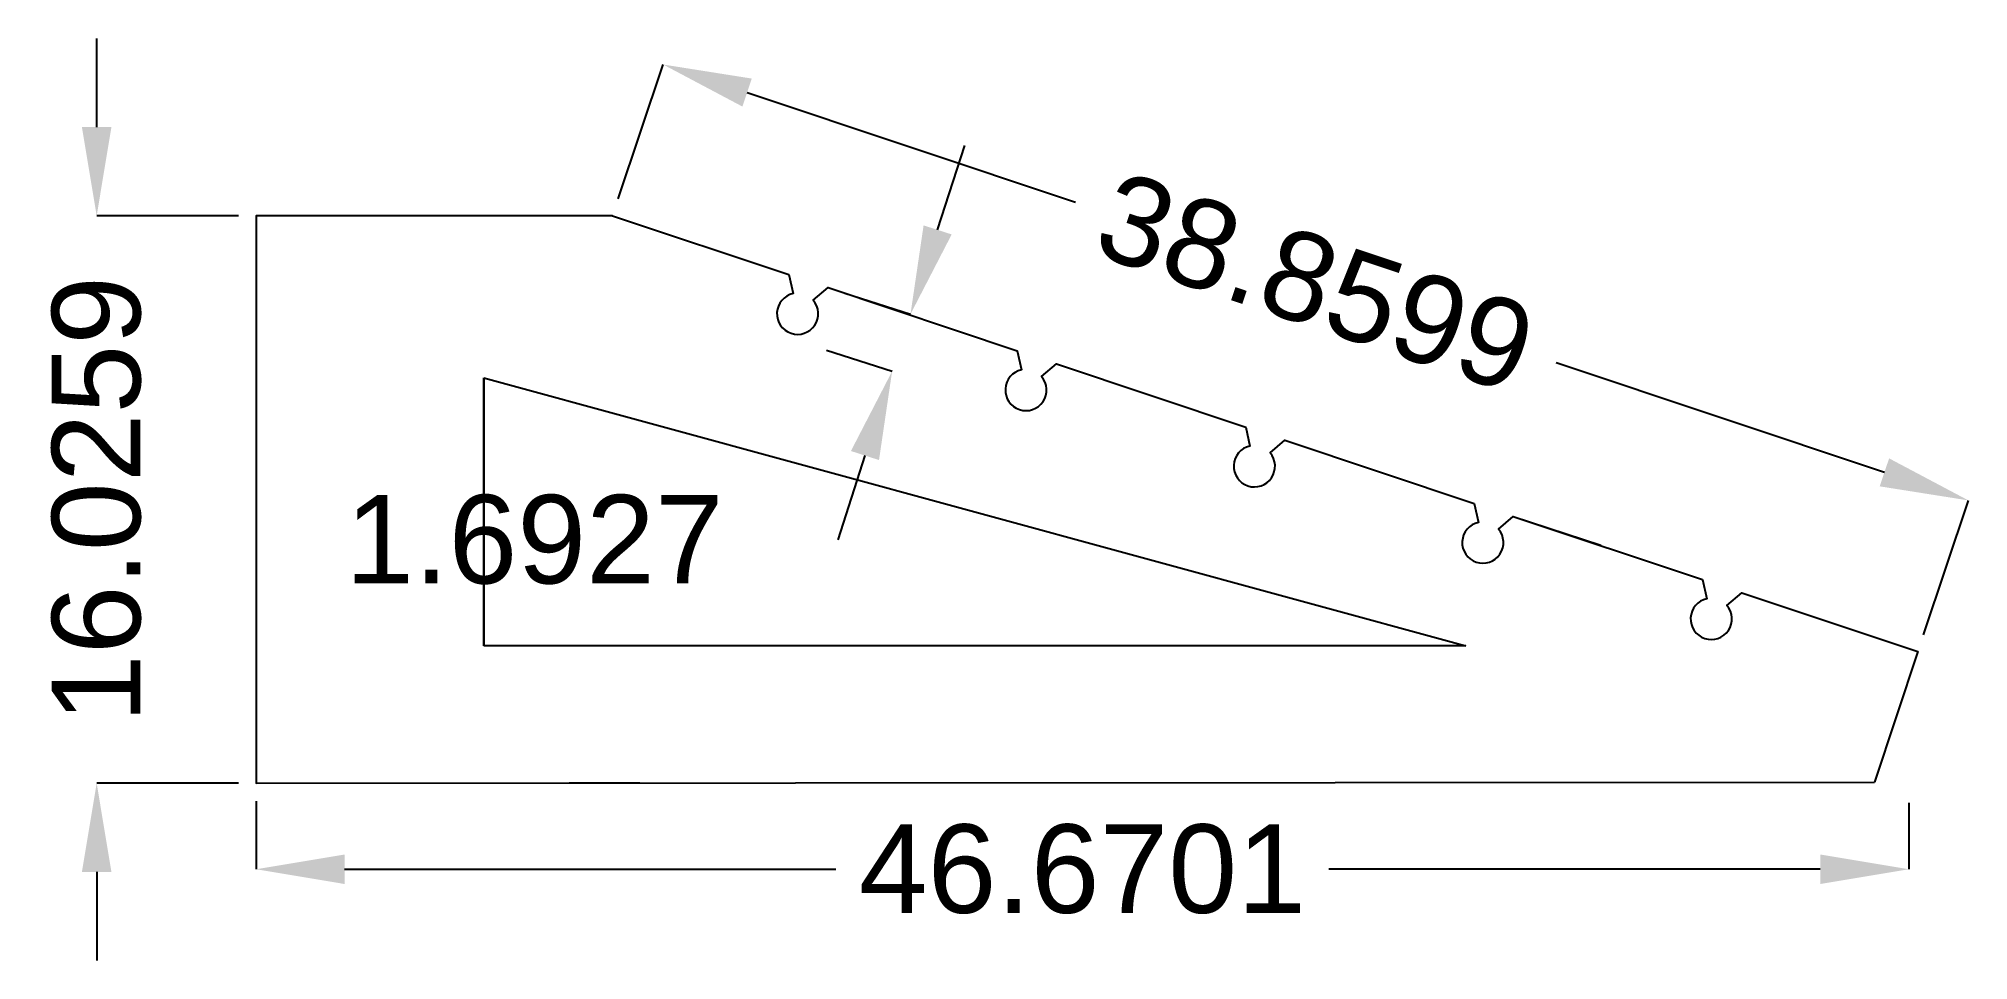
# Model space of a CAD drawing. Header units: millimetres. Extents: x -6.1 to 48.4, y -5 to 21.
import ezdxf

# ---------------------------------------------------------------- set-up
doc = ezdxf.new("R2010")
doc.units = ezdxf.units.MM
doc.styles.get("Standard").update_dxf_attribs({"font": 'arial.ttf'})
doc.dimstyles.get("Standard").update_dxf_attribs({"dimtxt": 2.5, "dimasz": 2.5, "dimexe": 0.18, "dimexo": 0.0625, "dimgap": 0.09, "dimtad": 0, "dimtih": 1, "dimtoh": 1, "dimdec": 4, "dimzin": 0, "dimdsep": 46, "dimtxsty": 'Standard', "dimcen": 0.09, "dimadec": 0, "dimazin": 0, "dimtfac": 1, "dimtdec": 4, "dimtofl": 0, "dimtmove": 0, "dimatfit": 3, "dimfxl": 1, "dimtolj": 1, "dimtzin": 0, "dimarcsym": 0})

# ---------------------------------------------------------------- blocks, each defined once
blk = doc.blocks.new('*D7')
at = {"color": 0, "lineweight": -2}
for p, q in [((0, -0.5), (0, -2.426694)), ((46.670122, -0.550901), (46.670122, -2.426694)), ((2.5, -2.426694), (16.372561, -2.426694)), ((44.170122, -2.426694), (30.297561, -2.426694))]:
    blk.add_line(p, q, dxfattribs=at)
at = {"color": 0}
for points in [[(2.5, -2.010027), (2.5, -2.843361), (0, -2.426694)], [(44.170122, -2.843361), (44.170122, -2.010027), (46.670122, -2.426694)]]:
    blk.add_solid(points, dxfattribs=at)
at = {"layer": 'Defpoints', "color": 0}
for p in [(0, 0), (46.670122, -0.050901), (46.670122, -2.426694)]:
    blk.add_point(p, dxfattribs=at)
at = {"color": 0, "insert": (23.335061, -2.426694), "char_height": 2.5, "attachment_point": 5}
blk.add_mtext('\\A1;46.6701', dxfattribs=at)
blk = doc.blocks.new('*D10')
at = {"color": 0, "lineweight": -2}
for p, q in [((-4.5, 18.525938), (-4.5, 21.025938)), ((-0.5, 16.025938), (-4.5, 16.025938)), ((-0.5, 0), (-4.5, 0)), ((-4.5, -2.5), (-4.5, -5))]:
    blk.add_line(p, q, dxfattribs=at)
at = {"color": 0}
for points in [[(-4.916667, 18.525938), (-4.083333, 18.525938), (-4.5, 16.025938)], [(-4.083333, -2.5), (-4.916667, -2.5), (-4.5, 0)]]:
    blk.add_solid(points, dxfattribs=at)
at = {"layer": 'Defpoints', "color": 0}
for p in [(0, 16.025938), (-4.5, 0), (0, 0)]:
    blk.add_point(p, dxfattribs=at)
at = {"color": 0, "insert": (-4.5, 8.012969), "char_height": 2.5, "attachment_point": 5, "rotation": 90}
blk.add_mtext('\\A1;16.0259', dxfattribs=at)
blk = doc.blocks.new('*D11')
at = {"color": 0, "lineweight": -2}
for p, q in [((10.228631, 16.500201), (11.495426, 20.294306)), ((13.866742, 19.502558), (23.13856, 16.406835)), ((45.983788, 8.779152), (36.711969, 11.874875)), ((47.088308, 4.1933), (48.355103, 7.987405))]:
    blk.add_line(p, q, dxfattribs=at)
at = {"color": 0}
for points in [[(13.9987, 19.897778), (13.734784, 19.107339), (11.495426, 20.294306)], [(45.85183, 8.383933), (46.115746, 9.174371), (48.355103, 7.987405)]]:
    blk.add_solid(points, dxfattribs=at)
at = {"layer": 'Defpoints', "color": 0}
for p in [(10.070282, 16.025938), (48.355103, 7.987405), (46.929958, 3.719037)]:
    blk.add_point(p, dxfattribs=at)
at = {"color": 0, "insert": (29.925265, 14.140855), "char_height": 2.5, "attachment_point": 5, "rotation": 341.536598}
blk.add_mtext('\\A1;38.8599', dxfattribs=at)
blk = doc.blocks.new('*D13')
at = {"color": 0, "lineweight": -2}
for p, q in [((19.247318, 15.62483), (20.013784, 18.004437)), ((16.62805, 13.842006), (18.480852, 13.245223)), ((16.109086, 12.230809), (17.961889, 11.634025)), ((17.195423, 9.254418), (16.428957, 6.874811))]:
    blk.add_line(p, q, dxfattribs=at)
at = {"color": 0}
for points in [[(18.850716, 15.752574), (19.643919, 15.497086), (18.480852, 13.245223)], [(17.592024, 9.126674), (16.798822, 9.382163), (17.961889, 11.634025)]]:
    blk.add_solid(points, dxfattribs=at)
at = {"layer": 'Defpoints', "color": 0}
for p in [(16.152128, 13.995299), (15.633165, 12.384102), (17.961889, 11.634025)]:
    blk.add_point(p, dxfattribs=at)
at = {"color": 0, "insert": (7.863957, 6.874811), "char_height": 2.5, "attachment_point": 5}
blk.add_mtext('\\A1;1.6927', dxfattribs=at)

msp = doc.modelspace()

# ---------------------------------------------------------------- linework, layer by layer
for p, q in [((10.070282, 16.025938), (8.839592, 16.025938)), ((6.431945, 3.885991), (6.431945, 11.445805)), ((6.431945, 11.445805), (34.159607, 3.885991)), ((6.431945, 11.445805), (6.431945, 3.885991)), ((35.503459, 7.534176), (35.503459, 7.534176)), ((35.503459, 7.534176), (35.503459, 7.534176)), ((35.503459, 7.534176), (37.97573, 6.722637)), ((34.159607, 3.885991), (6.431945, 3.885991)), ((10.839863, 0.004909), (8.839592, 0.004909))]:
    msp.add_line(p, q)
msp.add_lwpolyline([(10.070282, 16.025938), (0, 16.025938), (0, 0), (45.699269, 0.033069)])
msp.add_lwpolyline([(10.070282, 16.025938), (15.046338, 14.364506), (15.165394, 13.827492, 3.610317), (15.734319, 13.637537), (16.152128, 13.995299), (21.496781, 12.210799), (21.496781, 12.210799), (21.615838, 11.673785, 3.610317), (22.184762, 11.483829), (22.602571, 11.841592), (27.947225, 10.057091), (28.066282, 9.520077, 3.610317), (28.635206, 9.330122), (29.053016, 9.687883), (34.397668, 7.903383), (34.516725, 7.366369, 3.610317), (35.08565, 7.176414), (35.503459, 7.534176), (40.848112, 5.749676), (40.967168, 5.212661, 3.610317), (41.536093, 5.022706), (41.953902, 5.380469), (46.929958, 3.719037), (45.699269, 0.033069)], format="xyb")
msp.add_point((6.431945, 7.665898))

# ---------------------------------------------------------------- dimensions: what is measured, and where the dimension line sits
for base, p1, p2, angle, picture, middle in [((-4.5, 0), (0, 16.025938), (0, 0), 90, '*D10', (-4.5, 8.012969)), ((48.355103, 7.987405), (10.070282, 16.025938), (46.929958, 3.719037), 341.536598, '*D11', (29.925265, 14.140855)), ((17.961889, 11.634025), (16.152128, 13.995299), (15.633165, 12.384102), 252.146371, '*D13', (7.863957, 6.874811))]:
    dim = msp.add_linear_dim(base=base, p1=p1, p2=p2, angle=angle, dimstyle='Standard', override={"dimexe": 0, "dimexo": 0.5, "dimgap": 1, "dimtih": 0, "dimcen": 2.5})
    dim.commit()
    dim.dimension.update_dxf_attribs({"geometry": picture, "text_midpoint": middle})
dim = msp.add_linear_dim(base=(46.670122, -2.426694), p1=(0, 0), p2=(46.670122, -0.050901), dimstyle='Standard', override={"dimexe": 0, "dimexo": 0.5, "dimgap": 1, "dimtih": 0, "dimcen": 2.5})
dim.commit()
dim.dimension.update_dxf_attribs({"geometry": '*D7', "text_midpoint": (23.335061, -2.426694)})

doc.saveas('drawing.dxf')
